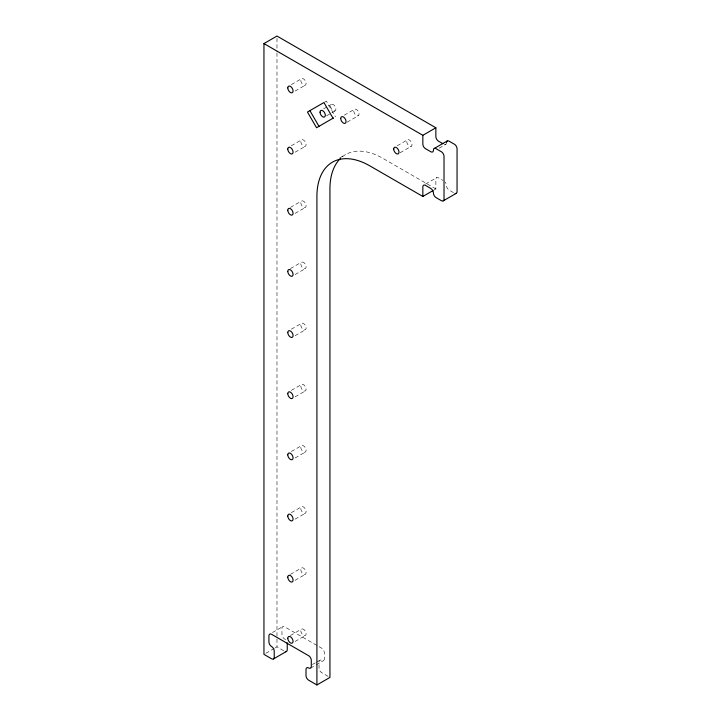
<?xml version="1.0" encoding="UTF-8"?>
<svg xmlns="http://www.w3.org/2000/svg" width="721" height="721" viewBox="0 0 721 721"><rect width="100%" height="100%" fill="white"/><g stroke="black" fill="none" stroke-linecap="round" stroke-linejoin="round"><path stroke-width="0.54" stroke-dasharray="3.6 2.7" d="M291.347 84.582L301.585 78.67M295.096 91.071L305.334 85.159M324.765 102.058L326.388 101.12L335.445 116.82M323.693 108.817L327.55 106.591M328.506 106.032L331.399 104.365M326.478 115.856L335.139 110.854M291.347 145.741L301.585 139.829M344.314 115.162L354.552 109.25M295.096 152.221L305.334 146.318M347.125 122.182L358.292 115.739M339.87 157.872L345.449 154.645M290.419 207.432L301.585 200.979M397.271 145.732L407.509 139.829M295.096 213.38L305.334 207.468M400.092 152.762L411.258 146.309M439.17 148.175L445.677 144.407M425.471 184.125L436.638 177.672M290.419 268.582L301.585 262.138M434.006 190.011L435.863 188.938L435.863 179.385A3.749 2.163 60 0 1 438.512 177.862L442.928 180.412M295.096 274.53L305.334 268.627M291.347 329.2L301.585 323.287M295.096 335.689L305.334 329.776M291.347 390.358L301.585 384.446M295.096 396.838L305.334 390.935M291.347 451.508L301.585 445.605M295.096 457.997L305.334 452.085M291.347 512.667L301.585 506.755M295.096 519.156L305.334 513.244M290.419 574.358L301.585 567.914M295.096 580.306L305.334 574.394M272.493 632.515L282.731 626.603M290.419 635.516L301.585 629.063M265.815 653.298L274.187 648.467M275.116 647.927L276.981 646.854L284.606 651.252M295.096 641.465L305.334 635.552M312.355 664.537L315.149 662.923M316.077 662.392L319.8 660.238M310.517 668.133L315.167 665.447M316.104 664.906L323.549 660.607M453.518 192.642L449.102 190.092A3.749 2.163 60 0 1 446.452 185.504A3.749 2.163 60 0 0 445.136 182.089M435.863 188.938L382.905 158.359A74.903 43.242 60 0 0 341.276 157.674M328.1 676.37L321.674 672.657A3.749 2.163 60 0 1 319.024 668.07L319.024 661.95A3.749 2.163 60 0 1 321.674 660.427A3.749 2.163 60 0 0 324.324 658.895L324.324 652.775A3.749 2.163 60 0 0 321.674 648.197L284.606 626.792A3.749 2.163 60 0 0 281.956 628.315L281.956 634.435A3.749 2.163 60 0 0 284.606 639.022A3.749 2.163 60 0 1 286.471 640.996M276.981 38.303L276.981 51.795M276.981 52.921L276.981 637.851M276.981 638.977L276.981 646.854M446.362 143.434A3.749 2.163 60 0 1 444.496 144.515M353.777 110.962A3.749 2.163 60 0 0 357.742 115.901A3.749 2.163 60 0 0 357.742 110.61A3.749 2.163 60 0 0 353.777 110.962M406.734 141.541A3.749 2.163 60 0 0 410.709 146.48A3.749 2.163 60 0 0 410.709 141.19A3.749 2.163 60 0 0 406.734 141.541M300.81 447.317A3.749 2.163 60 0 0 304.785 452.256A3.749 2.163 60 0 0 304.785 446.957A3.749 2.163 60 0 0 300.81 447.317M300.81 202.7A3.749 2.163 60 0 0 304.785 207.639A3.749 2.163 60 0 0 304.785 202.34A3.749 2.163 60 0 0 300.81 202.7M300.81 141.541A3.749 2.163 60 0 0 304.785 146.48A3.749 2.163 60 0 0 304.785 141.19A3.749 2.163 60 0 0 300.81 141.541M300.81 386.159A3.749 2.163 60 0 0 304.785 391.097A3.749 2.163 60 0 0 304.785 385.807A3.749 2.163 60 0 0 300.81 386.159M300.81 630.776A3.749 2.163 60 0 0 304.785 635.724A3.749 2.163 60 0 0 304.785 630.424A3.749 2.163 60 0 0 300.81 630.776M300.81 508.467A3.749 2.163 60 0 0 304.785 513.415A3.749 2.163 60 0 0 304.785 508.116A3.749 2.163 60 0 0 300.81 508.467M300.81 263.85A3.749 2.163 60 0 0 304.785 268.789A3.749 2.163 60 0 0 304.785 263.498A3.749 2.163 60 0 0 300.81 263.85M300.81 80.382A3.749 2.163 60 0 0 304.785 85.33A3.749 2.163 60 0 0 304.785 80.031A3.749 2.163 60 0 0 300.81 80.382M300.81 325.009A3.749 2.163 60 0 0 304.785 329.948A3.749 2.163 60 0 0 304.785 324.648A3.749 2.163 60 0 0 300.81 325.009M300.81 569.626A3.749 2.163 60 0 0 304.785 574.565A3.749 2.163 60 0 0 304.785 569.266A3.749 2.163 60 0 0 300.81 569.626M330.624 106.086A3.749 2.163 60 0 0 334.598 111.025A3.749 2.163 60 0 0 334.598 105.726A3.749 2.163 60 0 0 330.624 106.086"/><path stroke-width="1.08" d="M340.501 158.386A74.903 43.242 60 0 0 329.939 188.938L329.939 677.425L316.916 684.95L308.642 680.173A3.749 2.163 60 0 1 306.001 675.586L306.001 669.476A3.749 2.163 60 0 1 308.642 667.943A3.749 2.163 60 0 0 311.292 666.42L311.292 660.301A3.749 2.163 60 0 0 308.642 655.713L271.574 634.309A3.749 2.163 60 0 0 268.924 635.841L268.924 641.951A3.749 2.163 60 0 0 271.574 646.539A3.749 2.163 60 0 1 274.223 651.126L274.223 657.246A3.749 2.163 60 0 1 271.574 658.769L263.949 654.371L263.949 43.575L276.981 36.05L435.863 127.779L435.863 136.584A3.749 2.163 60 0 0 438.512 141.172L442.928 143.713M333.508 117.938L316.537 127.734L307.47 112.043L323.945 102.526L333.012 118.226M263.949 43.575L422.839 135.305L435.863 127.779M434.204 148.508L447.227 140.983M316.916 684.95L316.916 196.454A74.903 43.242 60 0 1 369.873 165.884L422.839 196.454L433.069 190.551M443.244 200.853L456.276 193.336M273.448 658.958L286.471 651.433M309.904 110.637L318.97 126.328M422.839 135.305L422.839 144.101A3.749 2.163 60 0 0 425.48 148.688L430.779 151.743A3.749 2.163 60 0 0 433.429 150.22A3.749 2.163 60 0 1 436.079 148.688L441.369 151.743A3.749 2.163 60 0 1 444.019 156.331L444.019 199.14A3.749 2.163 60 0 1 441.369 200.672L436.079 197.617A3.749 2.163 60 0 1 433.429 193.03A3.749 2.163 60 0 0 430.779 188.442L425.48 185.378A3.749 2.163 60 0 0 422.839 186.91L422.839 196.454M287.156 642.762A3.749 2.163 60 0 1 287.246 643.61L287.246 649.72A3.749 2.163 60 0 1 285.291 651.541M446.452 142.695A3.749 2.163 60 0 1 449.102 141.172L454.401 144.227A3.749 2.163 60 0 1 457.051 148.814L457.051 191.624A3.749 2.163 60 0 1 455.086 193.444M340.745 118.487A3.749 2.163 60 0 0 344.719 123.426A3.749 2.163 60 0 0 344.719 118.127A3.749 2.163 60 0 0 340.745 118.487M393.711 149.067A3.749 2.163 60 0 0 397.677 154.006A3.749 2.163 60 0 0 397.677 148.706A3.749 2.163 60 0 0 393.711 149.067M287.787 454.834A3.749 2.163 60 0 0 291.753 459.782A3.749 2.163 60 0 0 291.753 454.482A3.749 2.163 60 0 0 287.787 454.834M287.787 210.217A3.749 2.163 60 0 0 291.753 215.155A3.749 2.163 60 0 0 291.753 209.865A3.749 2.163 60 0 0 287.787 210.217M287.787 149.067A3.749 2.163 60 0 0 291.753 154.006A3.749 2.163 60 0 0 291.753 148.706A3.749 2.163 60 0 0 287.787 149.067M287.787 393.684A3.749 2.163 60 0 0 291.753 398.623A3.749 2.163 60 0 0 291.753 393.324A3.749 2.163 60 0 0 287.787 393.684M287.787 638.301A3.749 2.163 60 0 0 291.753 643.24A3.749 2.163 60 0 0 291.753 637.95A3.749 2.163 60 0 0 287.787 638.301M287.787 515.993A3.749 2.163 60 0 0 291.753 520.932A3.749 2.163 60 0 0 291.753 515.641A3.749 2.163 60 0 0 287.787 515.993M287.787 271.375A3.749 2.163 60 0 0 291.753 276.314A3.749 2.163 60 0 0 291.753 271.015A3.749 2.163 60 0 0 287.787 271.375M287.787 87.908A3.749 2.163 60 0 0 291.753 92.847A3.749 2.163 60 0 0 291.753 87.556A3.749 2.163 60 0 0 287.787 87.908M287.787 332.525A3.749 2.163 60 0 0 291.753 337.473A3.749 2.163 60 0 0 291.753 332.174A3.749 2.163 60 0 0 287.787 332.525M287.787 577.142A3.749 2.163 60 0 0 291.753 582.09A3.749 2.163 60 0 0 291.753 576.791A3.749 2.163 60 0 0 287.787 577.142M320.034 112.197A3.749 2.163 60 0 0 323.999 117.135A3.749 2.163 60 0 0 323.999 111.845A3.749 2.163 60 0 0 320.034 112.197"/></g></svg>
